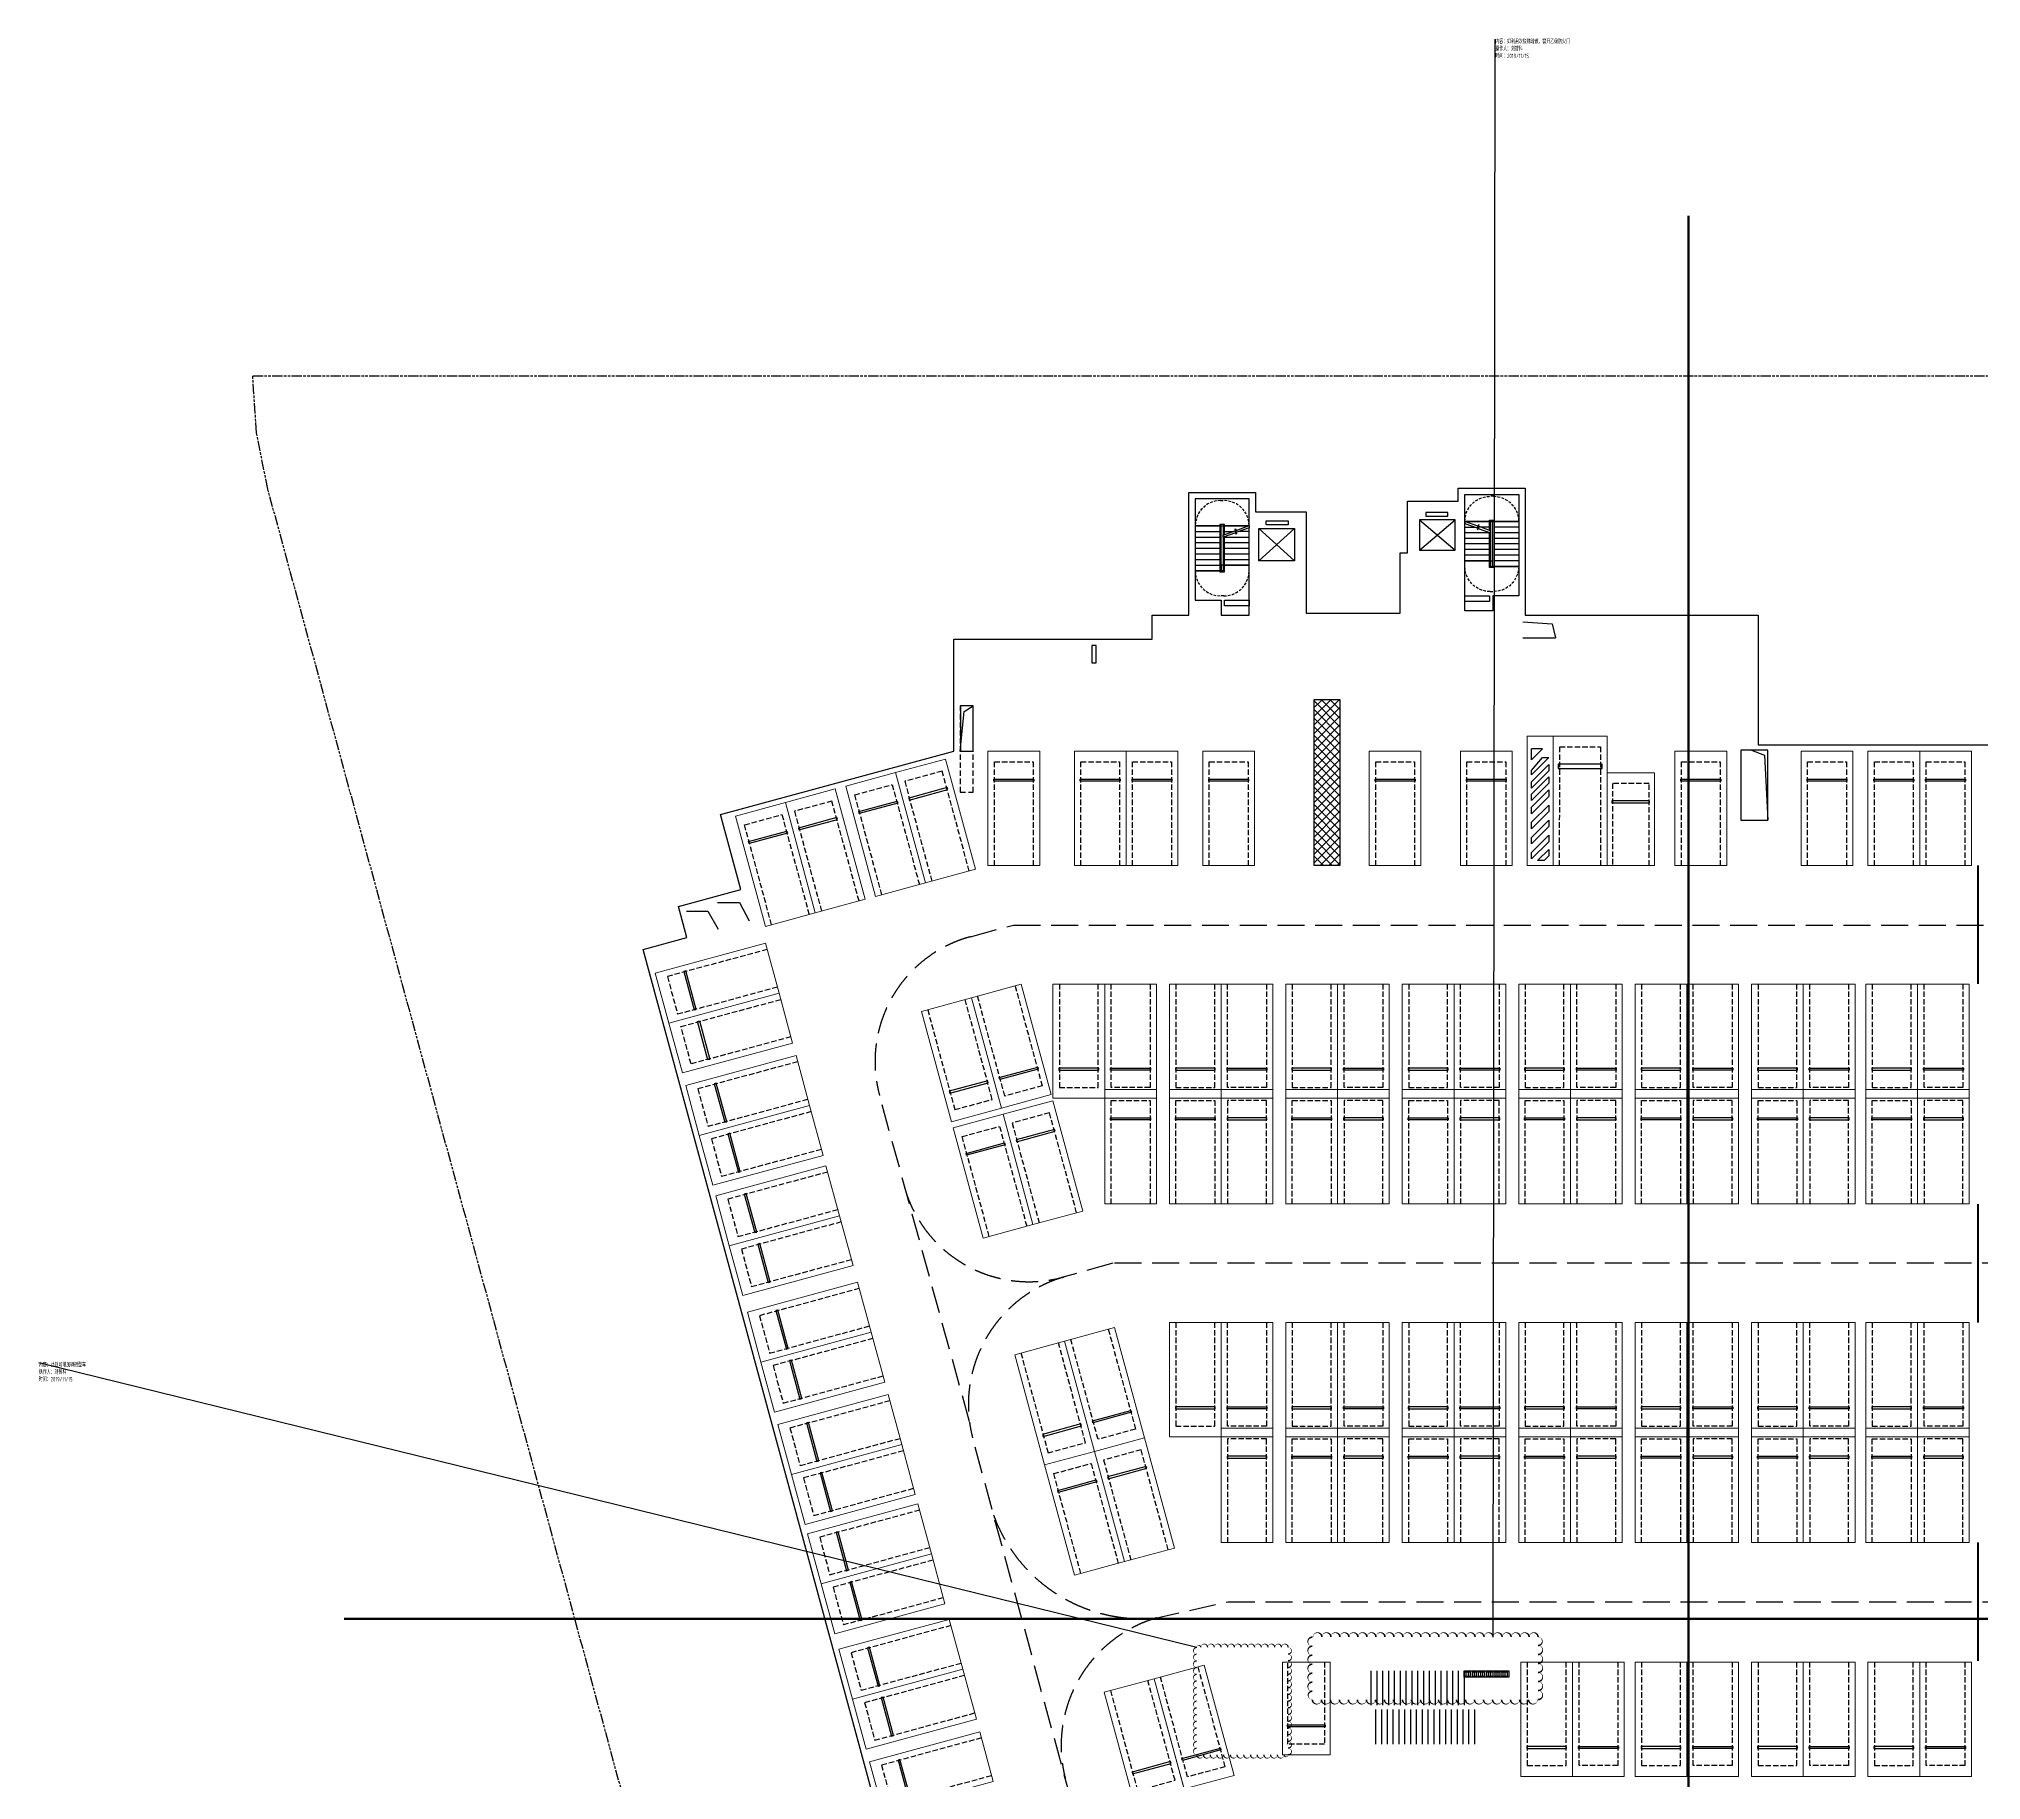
# Model space of a CAD drawing. Extents: x -675211 to 2300048, y 84675 to 2241458.
# Drawn here: x 882387 to 972474, y 1124302 to 1205063 of the extents above; entities that cross this region are included whole.
import ezdxf

# ---------------------------------------------------------------- set-up
doc = ezdxf.new("R2010")
doc.units = 0
doc.header["$LTSCALE"] = 1000
doc.header["$MEASUREMENT"] = 0
for name, pattern in [('ACAD_ISO09W100', [45, 24, -3, 6, -3, 6, -3]), ('DASH', [0.35, 0.25, -0.1]), ('HIDDEN', [0.375, 0.25, -0.125])]:
    doc.linetypes.add(name, pattern=pattern)
doc.layers.get('0').update_dxf_attribs({"linetype": 'CONTINUOUS'})
for name, color, linetype in [('AD-INDX', 43, 'CONTINUOUS'), ('AD-SIGN', 195, 'CONTINUOUS'), ('AE-ABOV', 154, 'HIDDEN'), ('AE-DOOR-INSD', 61, 'CONTINUOUS'), ('AE-ELEV-4', 251, 'CONTINUOUS'), ('AE-EQPM', 70, 'CONTINUOUS'), ('AE-EQPM-CARS', 66, 'CONTINUOUS'), ('AE-FLOR', 151, 'CONTINUOUS'), ('AE-HDWR', 8, 'CONTINUOUS'), ('AE-PATN-MATE', 8, 'CONTINUOUS'), ('AE-STAR', 51, 'CONTINUOUS'), ('C-XREF-EXT', 7, 'CONTINUOUS'), ('P-LIMT', 5, 'ACAD_ISO09W100'), ('verify', 50, 'CONTINUOUS'), ('无障碍车位', 81, 'CONTINUOUS')]:
    doc.layers.add(name, color=color, linetype=linetype)
doc.layers.add('DEFPOINTS-1', color=251, linetype='CONTINUOUS', plot=False)
doc.layers.add('DEFPOINTS-2', color=7, linetype='DASH', plot=False)
doc.styles.add('TH-STYLE3', font='tssdeng.shx', dxfattribs={"width": 0.7, "bigfont": 'tssdchn.shx'})

# ---------------------------------------------------------------- blocks, each defined once
blk = doc.blocks.new('A$C4F090147')
at = {"layer": 'P-LIMT', "ltscale": 0.02}
blk.add_lwpolyline([(0, 141544), (9637, 141544), (156984, 141543), (321695, 141543), (321694, 0), (156984, 1), (53028, 1), (48710, 473), (47897, 749), (44597, 1865), (40880, 4113), (37737, 7111), (35315, 10715), (33727, 14757), (699, 136300), (175, 138899)], close=True, dxfattribs=at)
blk = doc.blocks.new('A$C21503B8A')
at = {"layer": 'AE-ELEV-4', "linetype": 'HIDDEN', "ltscale": 0.5, "flags": 128}
for points in [[(-23130, 6520), (-23333, 6502), (-23530, 6449), (-23715, 6363), (-23882, 6246), (-24026, 6102), (-24143, 5935), (-24229, 5750), (-24282, 5553), (-24300, 5350)], [(-23130, 6520), (-22970, 6520)], [(-21800, 5350), (-21818, 5553), (-21871, 5750), (-21957, 5935), (-22074, 6102), (-22218, 6246), (-22385, 6363), (-22570, 6449), (-22767, 6502), (-22970, 6520)], [(-11800, 5550), (-11782, 5753), (-11729, 5950), (-11643, 6135), (-11526, 6302), (-11382, 6446), (-11215, 6563), (-11030, 6649), (-10833, 6702), (-10630, 6720)], [(-10470, 6720), (-10630, 6720)], [(-10470, 6720), (-10267, 6702), (-10070, 6649), (-9885, 6563), (-9718, 6446), (-9574, 6302), (-9457, 6135), (-9371, 5950), (-9318, 5753), (-9300, 5550)], [(-24300, 3270), (-24282, 3067), (-24229, 2870), (-24143, 2685), (-24026, 2518), (-23882, 2374), (-23715, 2257), (-23530, 2171), (-23333, 2118), (-23130, 2100)], [(-22970, 2100), (-22767, 2118), (-22570, 2171), (-22385, 2257), (-22218, 2374), (-22074, 2518), (-21957, 2685), (-21871, 2870), (-21818, 3067), (-21800, 3270)], [(-10630, 2300), (-10833, 2318), (-11030, 2371), (-11215, 2457), (-11382, 2574), (-11526, 2718), (-11643, 2885), (-11729, 3070), (-11782, 3267), (-11800, 3470)], [(-9300, 3470), (-9318, 3267), (-9371, 3070), (-9457, 2885), (-9574, 2718), (-9718, 2574), (-9885, 2457), (-10070, 2371), (-10267, 2318), (-10470, 2300)], [(-22970, 2100), (-23130, 2100)], [(-10630, 2300), (-10470, 2300)]]:
    blk.add_lwpolyline(points, dxfattribs=at)
at = {"layer": 'AE-EQPM'}
for p, q in [((-21010, 5400), (-21010, 5575)), ((-21010, 5575), (-19990, 5575)), ((-19990, 5575), (-19990, 5400)), ((-13900, 5625), (-13900, 4225)), ((-12250, 5625), (-13900, 5625)), ((-13900, 5625), (-12250, 4225)), ((-13900, 4225), (-12250, 5625)), ((-13610, 5975), (-13610, 5800)), ((-12590, 5975), (-13610, 5975)), ((-13610, 5800), (-12590, 5800)), ((-12590, 5800), (-12590, 5975)), ((-12250, 4225), (-12250, 5625)), ((-21350, 3725), (-21350, 5225)), ((-21350, 5225), (-19700, 5225)), ((-19700, 5225), (-21350, 3725)), ((-19700, 3725), (-21350, 5225)), ((-19990, 5400), (-21010, 5400)), ((-19700, 5225), (-19700, 3725)), ((-19700, 3725), (-21350, 3725)), ((-13900, 4225), (-12250, 4225))]:
    blk.add_line(p, q, dxfattribs=at)
at = {"layer": 'AE-STAR', "linetype": 'Continuous', "ltscale": 0.5, "flags": 128}
for points in [[(-11800, 5508), (-11800, 5550), (-10600, 5550), (-10600, 5071), (-11800, 5508)], [(-11800, 5550), (-10600, 5550)], [(-10600, 5071), (-10600, 3730), (-11800, 3730), (-11800, 5508), (-10600, 5071)], [(-10600, 5550), (-10500, 5550)], [(-9300, 5550), (-9300, 3470), (-10500, 3470), (-10500, 5550), (-9300, 5550)], [(-24300, 5350), (-24300, 3270), (-23100, 3270), (-23100, 5350), (-24300, 5350)], [(-24300, 5090), (-23100, 5090)], [(-24300, 4830), (-23100, 4830)], [(-24300, 4570), (-23100, 4570)], [(-23000, 5350), (-23100, 5350)], [(-21800, 5308), (-21800, 5350), (-23000, 5350), (-23000, 4871), (-21800, 5308)], [(-21800, 5350), (-23000, 5350)], [(-23000, 4871), (-23000, 3530), (-21800, 3530), (-21800, 5308), (-23000, 4871)], [(-23000, 5090), (-22399, 5090)], [(-23000, 4830), (-21800, 4830)], [(-23000, 4570), (-21800, 4570)], [(-21800, 5090), (-22399, 5090)], [(-11800, 5290), (-11201, 5290)], [(-10600, 5030), (-11800, 5030)], [(-10600, 4770), (-11800, 4770)], [(-10600, 4510), (-11800, 4510)], [(-10600, 5290), (-11201, 5290)], [(-9300, 5290), (-10500, 5290)], [(-9300, 5030), (-10500, 5030)], [(-9300, 4770), (-10500, 4770)], [(-9300, 4510), (-10500, 4510)], [(-24300, 4310), (-23100, 4310)], [(-24300, 4050), (-23100, 4050)], [(-24300, 3790), (-23100, 3790)], [(-23000, 4310), (-21800, 4310)], [(-23000, 4050), (-21800, 4050)], [(-23000, 3790), (-21800, 3790)], [(-10600, 4250), (-11800, 4250)], [(-10600, 3990), (-11800, 3990)], [(-10600, 3730), (-10500, 3730)], [(-9300, 4250), (-10500, 4250)], [(-9300, 3990), (-10500, 3990)], [(-9300, 3730), (-10500, 3730)], [(-24300, 3530), (-23100, 3530)], [(-24300, 3270), (-23100, 3270)], [(-23000, 3530), (-23100, 3530)], [(-9300, 3470), (-10500, 3470)]]:
    blk.add_lwpolyline(points, dxfattribs=at)
at = {"layer": 'AE-STAR'}
for points in [[(-22950, 1900), (-21800, 1900), (-21800, 1640), (-22950, 1640)], [(-11800, 2100), (-10650, 2100), (-10650, 1840), (-11800, 1840)]]:
    blk.add_lwpolyline(points, close=True, dxfattribs=at)
at = {"layer": 'DEFPOINTS-1', "linetype": 'Continuous', "ltscale": 0.5, "flags": 128}
for points in [[(-10600, 5550), (-10500, 5550)], [(-23000, 5350), (-23100, 5350)], [(-10600, 3730), (-10500, 3730)], [(-23000, 3530), (-23100, 3530)]]:
    blk.add_lwpolyline(points, dxfattribs=at)
at = {"layer": 'DEFPOINTS-2', "linetype": 'Continuous', "ltscale": 0.5, "flags": 128}
for points in [[(-21800, 6600), (-24300, 6600), (-24300, 5350), (-21800, 5350), (-21800, 6600)], [(-11800, 6800), (-9300, 6800), (-9300, 5550), (-11800, 5550), (-11800, 6800)], [(-11800, 1400), (-11800, 3730), (-10500, 3730), (-10500, 3470), (-9300, 3470), (-9300, 2100), (-10500, 2100), (-10500, 1400), (-11800, 1400)], [(-21800, 1200), (-21800, 3530), (-23100, 3530), (-23100, 3270), (-24300, 3270), (-24300, 1900), (-23100, 1900), (-23100, 1200), (-21800, 1200)]]:
    blk.add_lwpolyline(points, dxfattribs=at)
for points in [[(-10660, 5093), (-10660, 5550), (-10600, 5550), (-10600, 5071)], [(-22940, 4893), (-22940, 5350), (-23000, 5350), (-23000, 4871)]]:
    blk.add_wipeout(points).dxf.layer = 'AE-HDWR'
for points in [[(-22940, 5410), (-23160, 5410), (-23160, 5350), (-22940, 5350)], [(-10660, 5610), (-10440, 5610), (-10440, 5550), (-10660, 5550)]]:
    blk.add_wipeout(points).dxf.layer = 'AE-HDWR'
for points in [[(-10440, 5550), (-10440, 3470), (-10500, 3470), (-10500, 5550)], [(-23160, 5350), (-23160, 3270), (-23100, 3270), (-23100, 5350)]]:
    blk.add_wipeout(points).dxf.layer = 'AE-HDWR'
at = {"layer": 'AE-HDWR', "linetype": 'Continuous', "ltscale": 0.5, "flags": 128}
for points in [[(-22940, 5410), (-23160, 5410)], [(-23160, 5410), (-23160, 5350)], [(-22940, 5350), (-22940, 5410)], [(-10660, 5610), (-10440, 5610)], [(-10660, 5550), (-10660, 5610)], [(-10660, 5550), (-10600, 5550)], [(-10440, 5550), (-10660, 5550)], [(-10500, 5550), (-10440, 5550)], [(-10440, 5610), (-10440, 5550)], [(-23100, 5350), (-23160, 5350)], [(-23160, 5350), (-22940, 5350)], [(-22940, 5350), (-23000, 5350)]]:
    blk.add_lwpolyline(points, dxfattribs=at)
for points in [[(-10660, 3730), (-10600, 3730), (-10600, 3470), (-10440, 3470), (-10440, 3410), (-10660, 3410)], [(-22940, 3530), (-23000, 3530), (-23000, 3270), (-23160, 3270), (-23160, 3210), (-22940, 3210)]]:
    blk.add_wipeout(points).dxf.layer = 'AE-HDWR'
for points in [[(-23000, 4876), (-23000, 3530), (-22940, 3530), (-22940, 4898)], [(-10600, 5076), (-10600, 3730), (-10660, 3730), (-10660, 5098)]]:
    blk.add_wipeout(points).dxf.layer = 'AE-HDWR'
for points in [[(-10660, 5093), (-10660, 5550)], [(-10600, 5550), (-10600, 5071)], [(-10500, 3470), (-10500, 5550)], [(-10440, 5550), (-10440, 3470)], [(-23160, 5350), (-23160, 3270)], [(-23100, 3270), (-23100, 5350)], [(-23000, 5350), (-23000, 4871)], [(-22940, 4898), (-23000, 4876)], [(-23000, 4871), (-22940, 4893)], [(-23000, 4876), (-23000, 3530)], [(-22940, 4893), (-22940, 5350)], [(-22940, 3530), (-22940, 4898)], [(-10660, 3730), (-10660, 5098)], [(-10660, 5098), (-10600, 5076)], [(-10600, 5071), (-10660, 5093)], [(-10600, 5076), (-10600, 3730)], [(-10660, 3410), (-10660, 3730)], [(-10600, 3730), (-10600, 3470)], [(-23160, 3270), (-23100, 3270)], [(-23000, 3270), (-23160, 3270)], [(-23160, 3270), (-23160, 3210)], [(-23160, 3210), (-22940, 3210)], [(-23000, 3530), (-23000, 3270)], [(-22940, 3210), (-22940, 3530)], [(-10440, 3410), (-10660, 3410)], [(-10600, 3470), (-10440, 3470)], [(-10440, 3470), (-10500, 3470)], [(-10440, 3470), (-10440, 3410)]]:
    blk.add_lwpolyline(points, dxfattribs=at)
for points in [[(-10600, 5022), (-10600, 5122), (-11140, 5318), (-11181, 5248), (-11155, 5409), (-11196, 5339), (-11800, 5558), (-11800, 5458), (-11228, 5250), (-11187, 5320), (-11213, 5160), (-11172, 5230)], [(-23000, 4822), (-23000, 4922), (-22460, 5118), (-22419, 5048), (-22445, 5209), (-22404, 5139), (-21800, 5358), (-21800, 5258), (-22372, 5050), (-22413, 5120), (-22387, 4960), (-22428, 5030)]]:
    blk.add_wipeout(points)
at = {"layer": 'AD-SIGN', "linetype": 'Continuous', "ltscale": 0.5, "flags": 128}
for points in [[(-10600, 5022), (-10600, 5122), (-11140, 5318), (-11181, 5248), (-11155, 5409), (-11196, 5339), (-11800, 5558), (-11800, 5458), (-11228, 5250), (-11187, 5320), (-11213, 5160), (-11172, 5230), (-10600, 5022)], [(-23000, 4822), (-23000, 4922), (-22460, 5118), (-22419, 5048), (-22445, 5209), (-22404, 5139), (-21800, 5358), (-21800, 5258), (-22372, 5050), (-22413, 5120), (-22387, 4960), (-22428, 5030), (-23000, 4822)]]:
    blk.add_lwpolyline(points, dxfattribs=at)
blk = doc.blocks.new('普通车位')
at = {"color": 9, "linetype": 'DASH'}
for p, q in [((-800, 5100), (-800, 300)), ((1000, 300), (1000, 5100)), ((-800, 300), (1000, 300))]:
    blk.add_line(p, q, dxfattribs=at)
at = {"color": 9}
for p, q in [((1025, 1192), (-825, 1192)), ((-825, 1192), (-825, 1100)), ((-825, 1100), (1025, 1100)), ((1025, 1100), (1025, 1192))]:
    blk.add_line(p, q, dxfattribs=at)
at = {"layer": 'AE-EQPM-CARS', "linetype": 'Continuous', "lineweight": 15}
for p, q in [((-1100, -200), (-1100, 5100)), ((-1100, 5100), (1300, 5100)), ((1300, 5100), (1300, -200)), ((1300, -200), (-1100, -200))]:
    blk.add_line(p, q, dxfattribs=at)
blk = doc.blocks.new('A$C23DC1FE4')
at = {"color": 9, "linetype": 'DASH'}
for p, q in [((250, 500), (250, 4300)), ((1950, 4300), (1950, 500)), ((1950, 500), (250, 500))]:
    blk.add_line(p, q, dxfattribs=at)
at = {"color": 9, "linetype": 'ByBlock', "ltscale": 1200}
for p, q in [((225, 1300), (225, 1392)), ((225, 1392), (1975, 1392)), ((1975, 1300), (225, 1300)), ((1975, 1392), (1975, 1300))]:
    blk.add_line(p, q, dxfattribs=at)
at = {"layer": 'AE-EQPM-CARS', "linetype": 'Continuous', "lineweight": 15}
for p, q in [((2200, 4300), (0, 4300)), ((0, 4300), (0, 0)), ((2200, 0), (2200, 4300)), ((0, 0), (2200, 0))]:
    blk.add_line(p, q, dxfattribs=at)
blk = doc.blocks.new('wzacw')
at = {"color": 9}
for p, q in [((224, 2821), (224, 3121)), ((224, 3121), (745, 2600)), ((224, 2821), (445, 2600)), ((300, 3400), (600, 3400)), ((300, 3400), (1100, 2600)), ((600, 3400), (1400, 2600)), ((1000, 3400), (1300, 3400)), ((1000, 3400), (1800, 2600)), ((1300, 3400), (2100, 2600)), ((1700, 3400), (2000, 3400)), ((1700, 3400), (2500, 2600)), ((2000, 3400), (2800, 2600)), ((4200, 3400), (4400, 3400)), ((4200, 3400), (5000, 2600)), ((4400, 3400), (5000, 2900)), ((4900, 3400), (5400, 3400)), ((4900, 3400), (5400, 2900)), ((5000, 2900), (5000, 2600)), ((5400, 2900), (5400, 3400)), ((745, 2600), (445, 2600)), ((1400, 2600), (1100, 2600)), ((1400, 2600), (1400, 2600)), ((2100, 2600), (1800, 2600)), ((2800, 2600), (2500, 2600))]:
    blk.add_line(p, q, dxfattribs=at)
for points in [[(2400, 3400), (2700, 3400), (3500, 2600), (3200, 2600)], [(3008, 3400), (3308, 3400), (4108, 2600), (3808, 2600)]]:
    blk.add_lwpolyline(points, close=True, dxfattribs=at)
for points in [[(3580, 3400), (3880, 3400), (4680, 2600), (4380, 2600), (3580, 3400)], [(4700, 2174), (4500, 2174), (4500, 124), (4700, 124), (4700, 2174)]]:
    blk.add_lwpolyline(points, dxfattribs=at)
at = {"color": 9, "linetype": 'DASH', "extrusion": (-1.58936e-13, -1.05893e-07, 1), "elevation": 0}
blk.add_lwpolyline([(0, 2100), (5500, 2098), (5499, 198), (0, 200)], dxfattribs=at)
at = {"layer": 'AE-EQPM-CARS', "linetype": 'Continuous', "lineweight": 15}
for p, q in [((0, -100), (0, 3600)), ((0, 3600), (6000, 3600)), ((6000, 3600), (6000, -100)), ((0, 2400), (6000, 2400)), ((6000, -100), (0, -100))]:
    blk.add_line(p, q, dxfattribs=at)
blk = doc.blocks.new('车位')
at = {"layer": 'AE-PATN-MATE'}
h = blk.add_hatch(dxfattribs=at)
h.set_pattern_fill('多孔材料', color=256, scale=100)
h.set_pattern_definition([(45, (492.2, 200), (-200.000203, 200.000203), []), (135, (492.2, 200), (-200.000203, -200.000203), [])])
h.paths.add_polyline_path([(941466, 1174627), (942666, 1174627), (942666, 1166927), (941466, 1166927)])
at = {"layer": 'AD-SIGN'}
for points in [[(951154, 1178227), (952504, 1178127), (952654, 1177478)], [(925054, 1172227), (925231, 1174066), (925654, 1174327)], [(961754, 1172277), (962349, 1172045), (962504, 1169027)], [(913797, 1165206), (914813, 1165206), (915270, 1164363)], [(912350, 1164811), (913347, 1164811), (913822, 1163969)]]:
    blk.add_lwpolyline(points, dxfattribs=at)
at = {"layer": 'AE-ABOV'}
blk.add_lwpolyline([(925654, 1174327), (925054, 1174327), (925054, 1170327), (925654, 1170327)], close=True, dxfattribs=at)
at = {"layer": 'AE-DOOR-INSD', "linetype": 'DASH', "const_width": 100}
for points in [[(972254, 1161427), (972254, 1166927)], [(972254, 1145727), (972254, 1151227)], [(972254, 1130027), (972254, 1135527)]]:
    blk.add_lwpolyline(points, dxfattribs=at)
at = {"layer": 'AE-FLOR'}
blk.add_line((951154, 1177478), (952654, 1177478), dxfattribs=at)
for points in [[(931354, 1177127), (931154, 1177127), (931154, 1176327), (931354, 1176327)], [(925654, 1174327), (925058, 1174327), (925058, 1172227), (925654, 1172227)], [(962504, 1172277), (961254, 1172277), (961254, 1169027), (962504, 1169027)]]:
    blk.add_lwpolyline(points, close=True, dxfattribs=at)
at = {"layer": 'AE-PATN-MATE'}
blk.add_lwpolyline([(941466, 1174627), (942666, 1174627), (942666, 1166927), (941466, 1166927)], close=True, dxfattribs=at)
at = {"xscale": -1, "rotation": 180}
blk.add_blockref('A$C23DC1FE4', (955054, 1171227), dxfattribs=at)
blk.add_blockref('A$C23DC1FE4', (940004, 1125677))
at = {"layer": 'AE-EQPM-CARS', "linetype": 'Continuous', "lineweight": 15, "extrusion": (3.34151e-07, 2.5814e-20, -1), "zscale": -1, "rotation": 180}
for p in [(-927438, 1172027), (-931445, 1172027), (-933845, 1172027), (-937404, 1172027), (-945121, 1172027), (-949354, 1172027), (-959304, 1172027), (-965154, 1172027), (-968254, 1172027), (-970654, 1172027), (-932854, 1156327), (-935854, 1156327), (-941254, 1156327), (-946654, 1156327), (-952054, 1156327), (-957454, 1156327), (-962854, 1156327), (-968154, 1156327), (-941254, 1140627), (-946654, 1140627), (-952054, 1140627), (-957454, 1140627), (-962854, 1140627), (-968154, 1140627)]:
    blk.add_blockref('普通车位', p, dxfattribs=at)
at = {"layer": 'AE-EQPM-CARS', "linetype": 'Continuous', "lineweight": 15, "extrusion": (3.22457e-07, 8.76248e-08, -1), "zscale": -1, "rotation": 164.7975056439408}
for p in [(-920854, 1170699), (-915739, 1169309), (-925834, 1154850), (-930082, 1139217)]:
    blk.add_blockref('普通车位', p, dxfattribs=at)
at = {"layer": 'AE-EQPM-CARS', "linetype": 'Continuous', "lineweight": 15, "extrusion": (-3.22457e-07, -8.76248e-08, -1), "xscale": -1.000000000000001, "zscale": -1.000000000000001, "rotation": 164.7975056439408}
for p in [(-923363, 1171380), (-918248, 1169991), (-928343, 1155532), (-932591, 1139899)]:
    blk.add_blockref('普通车位', p, dxfattribs=at)
at = {"layer": 'AE-EQPM-CARS', "linetype": 'Continuous', "lineweight": 15, "extrusion": (8.73666e-08, -3.22527e-07, -1), "xscale": -1, "zscale": -1, "rotation": 74.84337503691094}
blk.add_blockref('普通车位', (-911389, 1160924), dxfattribs=at)
at = {"layer": 'AE-EQPM-CARS', "linetype": 'Continuous', "lineweight": 15, "extrusion": (-3.22457e-07, -8.76248e-08, -1), "zscale": -1, "rotation": 344.7975056824373}
for p in [(-928161, 1156203), (-932486, 1140285), (-936638, 1124626)]:
    blk.add_blockref('普通车位', p, dxfattribs=at)
at = {"layer": 'AE-EQPM-CARS', "linetype": 'Continuous', "lineweight": 15, "extrusion": (3.34151e-07, -2.5814e-20, -1), "xscale": -1, "zscale": -1}
for p in [(-930454, 1156327), (-935854, 1156327), (-941254, 1156327), (-946654, 1156327), (-952054, 1156327), (-957454, 1156327), (-962854, 1156327), (-968154, 1156327), (-935854, 1140627), (-941254, 1140627), (-946654, 1140627), (-952054, 1140627), (-957454, 1140627), (-962854, 1140627), (-968154, 1140627), (-952154, 1124877), (-957454, 1124877), (-962854, 1124877), (-968254, 1124877)]:
    blk.add_blockref('普通车位', p, dxfattribs=at)
at = {"layer": 'AE-EQPM-CARS', "linetype": 'Continuous', "lineweight": 15, "extrusion": (-3.34151e-07, -2.5814e-20, -1), "zscale": -1}
for p in [(-933054, 1156327), (-938454, 1156327), (-943854, 1156327), (-949254, 1156327), (-954654, 1156327), (-960054, 1156327), (-965454, 1156327), (-970754, 1156327), (-938454, 1140627), (-943854, 1140627), (-949254, 1140627), (-954654, 1140627), (-960054, 1140627), (-965454, 1140627), (-970754, 1140627), (-954754, 1124877), (-960054, 1124877), (-965454, 1124877), (-970854, 1124877)]:
    blk.add_blockref('普通车位', p, dxfattribs=at)
at = {"layer": 'AE-EQPM-CARS', "linetype": 'Continuous', "lineweight": 15, "extrusion": (-8.73666e-08, 3.22527e-07, -1), "zscale": -1, "rotation": 74.8433750369112}
blk.add_blockref('普通车位', (-912069, 1158414), dxfattribs=at)
at = {"layer": 'AE-EQPM-CARS', "linetype": 'Continuous', "lineweight": 15, "extrusion": (3.22457e-07, 8.76248e-08, -1), "xscale": -1, "zscale": -1, "rotation": 344.7975056824372}
for p in [(-925652, 1155521), (-929977, 1139603), (-934129, 1123944)]:
    blk.add_blockref('普通车位', p, dxfattribs=at)
at = {"layer": 'AE-EQPM-CARS', "linetype": 'Continuous', "lineweight": 15, "extrusion": (8.76257e-08, -3.22457e-07, -1), "xscale": -1, "zscale": -1, "rotation": 74.79734462260988}
for p in [(-912802, 1155713), (-913431, 1153397), (-914192, 1150598), (-914821, 1148282), (-915660, 1145194), (-916290, 1142878), (-917076, 1139983), (-917706, 1137667), (-918453, 1134917), (-919082, 1132601), (-919908, 1129561), (-920538, 1127245), (-921324, 1124350)]:
    blk.add_blockref('普通车位', p, dxfattribs=at)
at = {"layer": 'AE-EQPM-CARS', "linetype": 'Continuous', "lineweight": 15, "extrusion": (-3.34151e-07, 2.5814e-20, -1), "rotation": 180}
for p, xscale, zscale in [((-938454, 1156327), -1.000000000000356, -1.000000000000356), ((-943854, 1156327), -1.000000000000356, -1.000000000000356), ((-949254, 1156327), -1.000000000000356, -1.000000000000356), ((-954654, 1156327), -1.000000000000356, -1.000000000000356), ((-960054, 1156327), -1.000000000000356, -1.000000000000356), ((-965454, 1156327), -1.000000000000356, -1.000000000000356), ((-970754, 1156327), -1.000000000000143, -1.000000000000143), ((-938454, 1140627), -1.000000000000356, -1.000000000000356), ((-943854, 1140627), -1.000000000000356, -1.000000000000356), ((-949254, 1140627), -1.000000000000356, -1.000000000000356), ((-954654, 1140627), -1.000000000000356, -1.000000000000356), ((-960054, 1140627), -1.000000000000356, -1.000000000000356), ((-965454, 1140627), -1.000000000000356, -1.000000000000356), ((-970754, 1140627), -1.000000000000143, -1.000000000000143)]:
    blk.add_blockref('普通车位', p, dxfattribs=dict(at, xscale=xscale, zscale=zscale))
at = {"layer": '无障碍车位', "extrusion": (1.05893e-07, 2.0517e-12, -1), "xscale": -1.000000000000068, "zscale": -1.000000000000068, "rotation": 269.9999161493955}
blk.add_blockref('wzacw', (-954954, 1166927), dxfattribs=at)

msp = doc.modelspace()

# ---------------------------------------------------------------- hatches: boundary and pattern name
at = {"layer": 'AE-HDWR'}
h = msp.add_hatch(dxfattribs=at)
h.set_pattern_fill('LINE', color=256, scale=100, angle=90)
h.set_pattern_definition([(90, (0, 0), (-95.25, 6e-15), [])])
h.paths.add_polyline_path([(948494, 1129377), (950574, 1129377), (950574, 1129077), (948494, 1129077)])

# ---------------------------------------------------------------- linework, layer by layer
at = {"layer": 'AD-INDX', "linetype": 'DASH', "ltscale": 10, "const_width": 100}
for points in [[(958899, 1196856), (958899, 1031019)], [(896540, 1131782), (1218870, 1131782)]]:
    msp.add_lwpolyline(points, dxfattribs=at)
at = {"layer": 'AD-SIGN', "linetype": 'DASH', "ltscale": 5}
for p, q in [((925597, 1163422), (927588, 1163963)), ((927588, 1163963), (996524, 1163963)), ((925553, 1140915), (921380, 1156058)), ((932202, 1148277), (929936, 1147642)), ((996524, 1148277), (932202, 1148277))]:
    msp.add_line(p, q, dxfattribs=at)
for points in [[(931196, 1119962), (925697, 1140172)], [(934043, 1131786), (937532, 1132577), (1002524, 1132577)]]:
    msp.add_lwpolyline(points, dxfattribs=at)
for centre, radius, start, end in [((927170, 1157632), 6000, 105.20249, 195.20266), ((928315, 1153419), 6000, 195.20266, 285.66776), ((931670, 1141721), 6170, 106.32288, 194.54004), ((933510, 1139067), 7273, 199.84867, 275.76358), ((935974, 1125909), 6170, 106.32288, 194.54004)]:
    msp.add_arc(centre, radius, start, end, dxfattribs=at)
at = {"layer": 'AE-DOOR-INSD'}
for p, q in [((944174, 1129377), (944174, 1127777)), ((944444, 1129377), (944444, 1127777)), ((944714, 1129377), (944714, 1127777)), ((944984, 1129377), (944984, 1127777)), ((945254, 1129377), (945254, 1127777)), ((945524, 1129377), (945524, 1127777)), ((945794, 1129377), (945794, 1127777)), ((946064, 1129377), (946064, 1127777)), ((946334, 1129377), (946334, 1127777)), ((946604, 1129377), (946604, 1127777)), ((946874, 1129377), (946874, 1127777)), ((947144, 1129377), (947144, 1127777)), ((947414, 1129377), (947414, 1127777)), ((947684, 1129377), (947684, 1127777)), ((947954, 1129377), (947954, 1127777)), ((948224, 1129377), (948224, 1127777)), ((948494, 1129377), (948494, 1127777)), ((944384, 1127577), (944384, 1125977)), ((944654, 1127577), (944654, 1125977)), ((944924, 1127577), (944924, 1125977)), ((945194, 1127577), (945194, 1125977)), ((945464, 1127577), (945464, 1125977)), ((945734, 1127577), (945734, 1125977)), ((946004, 1127577), (946004, 1125977)), ((946274, 1127577), (946274, 1125977)), ((946544, 1127577), (946544, 1125977)), ((946814, 1127577), (946814, 1125977)), ((947084, 1127577), (947084, 1125977)), ((947354, 1127577), (947354, 1125977)), ((947624, 1127577), (947624, 1125977)), ((947894, 1127577), (947894, 1125977)), ((948164, 1127577), (948164, 1125977)), ((948434, 1127577), (948434, 1125977)), ((948704, 1127577), (948704, 1125977)), ((948974, 1127577), (948974, 1125977))]:
    msp.add_line(p, q, dxfattribs=at)
at = {"layer": 'AE-FLOR', "linetype": 'DASH'}
for p, q in [((948494, 1129327), (950574, 1129327)), ((948494, 1129127), (950574, 1129127))]:
    msp.add_line(p, q, dxfattribs=at)
at = {"layer": 'AE-HDWR'}
msp.add_lwpolyline([(948494, 1129377), (950574, 1129377), (950574, 1129077), (948494, 1129077)], close=True, dxfattribs=at)
at = {"layer": 'verify'}
msp.add_line((936095, 1130459), (882387, 1143663), dxfattribs=at)
for points in [[(936095, 1130459, 63.6, 1, 1), (936095, 1130148, 63.6, 1, 1), (936095, 1129836, 63.6, 1, 1), (936095, 1129525, 63.6, 1, 1), (936095, 1129213, 63.6, 1, 1), (936095, 1128902, 63.6, 1, 1), (936095, 1128591, 63.6, 1, 1), (936095, 1128279, 63.6, 1, 1), (936095, 1127968, 63.6, 1, 1), (936095, 1127656, 63.6, 1, 1), (936095, 1127345, 63.6, 1, 1), (936095, 1127034, 63.6, 1, 1), (936095, 1126722, 63.6, 1, 1), (936095, 1126411, 63.6, 1, 1), (936095, 1126099, 63.6, 1, 1), (936095, 1125788, 63.6, 1, 1), (936095, 1125477, 63.6, 1, 1), (936406, 1125477, 63.6, 1, 1), (936718, 1125477, 63.6, 1, 1), (937029, 1125477, 63.6, 1, 1), (937340, 1125477, 63.6, 1, 1), (937652, 1125477, 63.6, 1, 1), (937963, 1125477, 63.6, 1, 1), (938275, 1125477, 63.6, 1, 1), (938586, 1125477, 63.6, 1, 1), (938897, 1125477, 63.6, 1, 1), (939209, 1125477, 63.6, 1, 1), (939520, 1125477, 63.6, 1, 1), (939832, 1125477, 63.6, 1, 1), (940143, 1125477, 63.6, 1, 1), (940331, 1125477, 63.6, 1, 1), (940331, 1125789, 63.6, 1, 1), (940331, 1126100, 63.6, 1, 1), (940331, 1126412, 63.6, 1, 1), (940331, 1126723, 63.6, 1, 1), (940331, 1127034, 63.6, 1, 1), (940331, 1127346, 63.6, 1, 1), (940331, 1127657, 63.6, 1, 1), (940331, 1127969, 63.6, 1, 1), (940331, 1128280, 63.6, 1, 1), (940331, 1128591, 63.6, 1, 1), (940331, 1128903, 63.6, 1, 1), (940331, 1129214, 63.6, 1, 1), (940331, 1129526, 63.6, 1, 1), (940331, 1129837, 63.6, 1, 1), (940331, 1130149, 63.6, 1, 1), (940331, 1130459, 63.6, 1, 1), (940020, 1130459, 63.6, 1, 1), (939709, 1130459, 63.6, 1, 1), (939397, 1130459, 63.6, 1, 1), (939086, 1130459, 63.6, 1, 1), (938774, 1130459, 63.6, 1, 1), (938463, 1130459, 63.6, 1, 1), (938152, 1130459, 63.6, 1, 1), (937840, 1130459, 63.6, 1, 1), (937529, 1130459, 63.6, 1, 1), (937217, 1130459, 63.6, 1, 1), (936906, 1130459, 63.6, 1, 1), (936594, 1130459, 63.6, 1, 1), (936283, 1130459, 63.6, 1, 1)], [(941453, 1130934, 77.9, 1, 1), (941453, 1130516, 77.9, 1, 1), (941453, 1130098, 77.9, 1, 1), (941453, 1129680, 77.9, 1, 1), (941453, 1129262, 77.9, 1, 1), (941453, 1128845, 77.9, 1, 1), (941453, 1128427, 77.9, 1, 1), (941453, 1128039, 77.9, 1, 1), (941871, 1128039, 77.9, 1, 1), (942289, 1128039, 77.9, 1, 1), (942707, 1128039, 77.9, 1, 1), (943125, 1128039, 77.9, 1, 1), (943543, 1128039, 77.9, 1, 1), (943960, 1128039, 77.9, 1, 1), (944378, 1128039, 77.9, 1, 1), (944796, 1128039, 77.9, 1, 1), (945214, 1128039, 77.9, 1, 1), (945632, 1128039, 77.9, 1, 1), (946050, 1128039, 77.9, 1, 1), (946468, 1128039, 77.9, 1, 1), (946886, 1128039, 77.9, 1, 1), (947304, 1128039, 77.9, 1, 1), (947721, 1128039, 77.9, 1, 1), (948139, 1128039, 77.9, 1, 1), (948557, 1128039, 77.9, 1, 1), (948975, 1128039, 77.9, 1, 1), (949393, 1128039, 77.9, 1, 1), (949811, 1128039, 77.9, 1, 1), (950229, 1128039, 77.9, 1, 1), (950647, 1128039, 77.9, 1, 1), (951065, 1128039, 77.9, 1, 1), (951482, 1128039, 77.9, 1, 1), (951900, 1128039, 77.9, 1, 1), (951926, 1128039, 77.9, 1, 1), (951926, 1128457, 77.9, 1, 1), (951926, 1128875, 77.9, 1, 1), (951926, 1129293, 77.9, 1, 1), (951926, 1129711, 77.9, 1, 1), (951926, 1130129, 77.9, 1, 1), (951926, 1130547, 77.9, 1, 1), (951926, 1130934, 77.9, 1, 1), (951508, 1130934, 77.9, 1, 1), (951090, 1130934, 77.9, 1, 1), (950672, 1130934, 77.9, 1, 1), (950254, 1130934, 77.9, 1, 1), (949836, 1130934, 77.9, 1, 1), (949418, 1130934, 77.9, 1, 1), (949000, 1130934, 77.9, 1, 1), (948582, 1130934, 77.9, 1, 1), (948165, 1130934, 77.9, 1, 1), (947747, 1130934, 77.9, 1, 1), (947329, 1130934, 77.9, 1, 1), (946911, 1130934, 77.9, 1, 1), (946493, 1130934, 77.9, 1, 1), (946075, 1130934, 77.9, 1, 1), (945657, 1130934, 77.9, 1, 1), (945239, 1130934, 77.9, 1, 1), (944821, 1130934, 77.9, 1, 1), (944404, 1130934, 77.9, 1, 1), (943986, 1130934, 77.9, 1, 1), (943568, 1130934, 77.9, 1, 1), (943150, 1130934, 77.9, 1, 1), (942732, 1130934, 77.9, 1, 1), (942314, 1130934, 77.9, 1, 1), (941896, 1130934, 77.9, 1, 1), (941478, 1130934, 77.9, 1, 1)]]:
    msp.add_lwpolyline(points, format="xyseb", close=True, dxfattribs=at)

# ---------------------------------------------------------------- block references
at = {"color": 1}
msp.add_blockref('车位', (70, -200), dxfattribs=at)
at = {"layer": 'C-XREF-EXT'}
msp.add_blockref('A$C4F090147', (892309, 1047885), dxfattribs=at)

# ---------------------------------------------------------------- texts
at = {"layer": 'verify', "char_height": 200, "width": 5000, "attachment_point": 1, "style": 'TH-STYLE3'}
for s, insert in [('内容：如利用次楼梯疏散，需开乙级防火门^M^J操作人：刘智科^M^J时间：2019/11/15', (949940, 1205041)), ('内容：此处可增加辆微型车^M^J操作人：刘智科^M^J时间：2019/11/15', (882387, 1143663))]:
    msp.add_mtext(s, dxfattribs=dict(at, insert=insert))

# ---------------------------------------------------------------- next in the draw order: block references
at = {"layer": 'C-XREF-EXT'}
msp.add_blockref('A$C21503B8A', (960324, 1177127), dxfattribs=at)

# ---------------------------------------------------------------- next in the draw order: linework, layer by layer
msp.add_lwpolyline([(924972, 1109266), (910418, 1162825), (912445, 1163377), (912051, 1164822), (914947, 1165610), (914002, 1169083), (924824, 1172024), (924824, 1177227), (934024, 1177227), (934024, 1178327), (935724, 1178327), (935724, 1184027), (938824, 1184027), (938824, 1183127), (941174, 1183127), (941174, 1178427), (945524, 1178427), (945524, 1181227), (945874, 1181227), (945874, 1183627), (948224, 1183627), (948224, 1184227), (951324, 1184227), (951324, 1178327), (962124, 1178327), (962124, 1172327), (985324, 1172327)])
at = {"layer": 'verify'}
msp.add_line((949836, 1130934), (949940, 1205041), dxfattribs=at)

doc.saveas('drawing.dxf')
